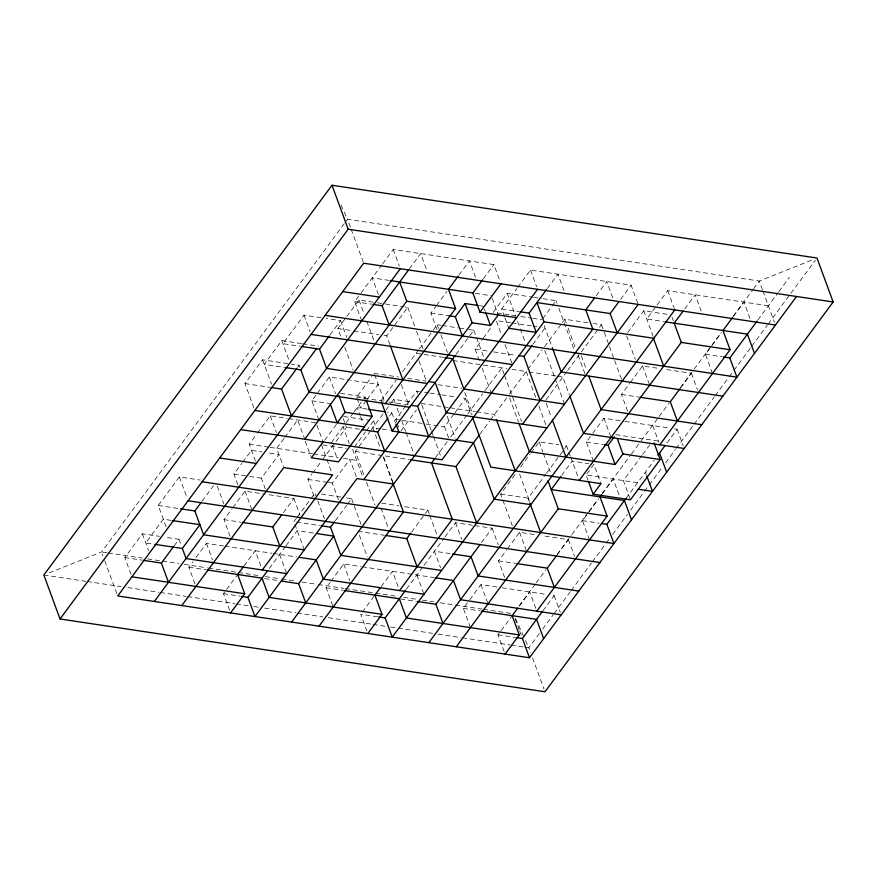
<?xml version="1.0" encoding="UTF-8"?>
<svg xmlns="http://www.w3.org/2000/svg" width="877" height="877" viewBox="0 0 877 877"><rect width="100%" height="100%" fill="white"/><g stroke="black" fill="none" stroke-linecap="round" stroke-linejoin="round"><path stroke-width="0.66" stroke-dasharray="4.38 3.29" d="M344.255 223.657L101.535 551.984L47.61 573.514M345.067 222.55L347.511 219.25L340.857 204.67M253.924 407.882L244.979 383.567L262.541 359.8L289.991 363.922M166.082 526.759L158.255 505.459L179.336 476.935L200.252 480.07M301.403 343.554L281.802 340.616L264.229 364.383L283.841 367.32M130.936 574.249L124.797 557.575L142.37 533.808L159.362 536.351M321.004 317.693L304.001 315.15L282.92 343.663L299.912 346.218M297.544 367.452L299.145 365.292L291.307 364.119M202.148 501.074L213.506 485.715M174.172 545.779L178.963 539.3L164.591 537.141M255.448 461.083L249.243 444.222L256.512 434.4M257.312 433.315L270.226 415.841L287.217 418.395M330.07 334.893L340.605 320.642L326.233 318.483M361.741 320.861L354.659 301.622L360.25 294.058M361.05 292.984L381.912 264.755M382.723 263.67L393.214 249.474L493.872 264.58L500 281.254M340.649 336.077L337.875 328.546L345.987 317.573M346.799 316.476L358.956 300.022L376.101 302.598M237.875 484.849L233.929 474.106L241.909 463.297M242.71 462.223L251.491 450.339L261.949 451.907M194.979 583.863L188.851 567.178L192.841 561.784M196.031 557.454L206.424 543.411L223.569 545.987M230.125 536.318L223.986 519.644L232.098 508.682M232.909 507.586L245.067 491.131L264.854 494.102M283.962 438.522L276.693 448.344L283.337 466.389M284.762 437.426L297.676 419.962L304.286 437.919M318.91 420.05L311.839 400.811L316.63 394.332M317.43 393.247L329.401 377.044L349.189 380.015M409.373 268.877L420.664 253.596L426.803 270.269M265.325 488.971L261.379 478.217L278.941 454.45L267.178 452.685M389.914 344.661L386.68 335.869L393.97 325.992M394.782 324.896L407.761 307.345L405.119 306.95M324.687 440.309L336.79 423.931M366.224 400.57L360.644 408.134L356.599 397.138L371.771 376.617M331.374 442.622L345.45 423.591M346.24 422.528L353.321 412.946M354.1 411.883L362.716 400.23M363.495 399.178L365.062 397.062L339.235 393.192M229.631 610.337L223.492 593.663L236.867 575.575M244.036 565.862L255.218 550.734L261.357 567.419M283.337 512.716L293.872 498.454L266.18 494.299M314.065 496.108L307.926 479.434L311.927 474.04M312.727 472.955L321.508 461.072M322.308 459.986L335.178 442.567M335.99 441.482L346.481 427.285L345.132 423.624M367.024 399.495L378.206 384.367L350.515 380.212M437.053 329.741L430.914 313.067L435.705 306.588M436.505 305.503L446.886 291.46M458.978 275.115L469.469 260.918L476.551 280.158M380.991 400.8L396.174 380.278M402.554 371.64L418.57 349.978M419.381 348.882L432.35 331.331M433.161 330.234L437.217 324.753L441.142 325.334M293.905 521.705L296.338 518.406M297.15 517.309L310.129 499.758M310.929 498.662L314.986 493.181L315.928 495.746M354.253 447.171L365.545 431.89M366.356 430.793L373.613 420.971L371.015 420.587M363.758 474.534L355.284 451.48L370.456 430.958M371.256 429.883L384.959 411.346M385.759 410.25L390.605 403.705M391.416 402.609L393.828 399.331L410.831 401.885M269.239 568.449L285.211 546.842M286.012 545.757L297.193 530.629L314.185 533.183M338.467 499.769L332.328 483.095L349.901 459.329L356.511 477.285M483.38 278.776L493.872 264.58M389.454 416.005L391.822 412.815L387.305 412.135M396.667 421.947L395.746 419.469L406.237 405.273M407.049 404.187L416.728 391.087L419.37 391.482M455.985 354.374L468.954 336.823M469.765 335.727L473.821 330.245L465.972 329.061M401.107 430.75L416.443 410.008M335.376 520.609L346.722 505.251M347.533 504.154L351.589 498.673L342.436 497.303M493.181 312.376L507.235 293.356L532.295 297.117M504.516 316.718L501.677 309.022L516.882 288.467M517.671 287.382L530.475 270.072L631.122 285.178L637.732 303.135M479.291 360.447L475.137 349.134L482.427 339.267M483.238 338.171L491.35 327.198M448.651 437.919L444.551 426.792L454.242 413.692M455.042 412.596L465.534 398.41L460.261 397.621M332.712 605.733L326.112 587.776L330.103 582.383M330.903 581.298L343.674 564.01L360.82 566.586M547.434 288.38L557.925 274.194L565.007 293.433M435.529 457.531L448.311 440.243M450.723 436.976L466.86 415.15M467.66 414.054L482.668 393.751M485.047 390.55L501.819 367.858L504.165 374.26M542.764 318.636L551.359 307.016M552.137 305.963L556.04 300.679L542.852 298.706M532.854 344.398L545.023 327.943L542.381 327.549M479.96 434.093L489.651 420.993M490.451 419.897L508.649 395.286M509.449 394.212L526.211 371.519L512.091 369.403M527.811 369.36L542.183 349.912M544.595 346.656L561.62 323.624M562.431 322.528L564.865 319.239L588.401 322.769M411.631 532.054L424.6 514.503M425.411 513.407L427.844 510.118L400.142 505.963M362.322 612.124L374.128 596.163M381.298 586.461L392.479 571.333L399.09 589.289M596.239 295.702L606.731 281.517L613.33 299.474M546.042 399.704L566.816 371.607M567.605 370.532L601.469 324.731L593.63 323.547M406.5 589.037L423.273 566.356M424.073 565.27L444.179 538.061M444.99 536.965L455.536 522.714L472.528 525.257M620.642 299.364L631.122 285.178M512.332 525.882L500.624 494.069L516.597 472.462M520.62 467.024L530.3 453.935M531.111 452.839L539.18 441.92L558.792 444.869M627.746 332.416L643.718 310.809L668.548 314.536M481.594 542.457L492.14 528.206L473.832 525.455M768.384 305.777L667.726 290.671L646.744 319.053L663.746 321.607M529.489 502.006L528.086 498.191L545.647 474.424M546.459 473.328L559.373 455.865M560.173 454.779L566.63 446.042L564.021 445.648M470.445 627.614L463.363 608.375L468.954 600.811M469.754 599.736L480.936 584.608L500.723 587.579M504.637 577.515L498.509 560.841L506.61 549.868M507.421 548.772L519.59 532.317L536.735 534.893M561.708 475.345L572.199 461.159L588.785 463.648M593.433 461.247L586.351 442.008L591.942 434.444M592.742 433.37L603.924 418.241L623.711 421.212M627.625 411.149L621.486 394.475L629.598 383.501M630.41 382.405L642.578 365.95L658.408 368.329M684.696 308.978L695.176 294.793L702.258 314.032M586.856 473.92L593.882 464.415L600.964 483.655M519.009 606.062L535.299 584.027M536.11 582.931L545.889 569.699M557.29 554.275L571.135 535.551M571.957 534.444L588.237 512.409M589.059 511.313L598.015 499.188M602.093 493.685L630.596 455.119M631.407 454.012L640.363 441.898M641.186 440.791L658.287 417.66M659.098 416.553L668.877 403.332M680.278 387.908L693.312 370.28M694.124 369.184L711.225 346.042M712.047 344.935L721.004 332.822M733.216 316.29L752.773 289.848M753.584 288.752L759.285 281.035L813.209 259.515M504.143 651.523L498.004 634.849L500.372 631.659M501.151 630.596L512.168 615.698M519.359 605.974L529.741 591.931L535.869 608.605M557.038 554.998L568.395 539.64L542.008 535.683M589.53 539.87L582.449 520.631L588.039 513.067M588.84 511.993L598.421 499.024M602.346 493.718L613.187 479.05L620.269 498.289M680.837 387.535L691.383 373.273L663.681 369.118M712.508 373.503L705.437 354.264L711.028 346.7M711.817 345.615L721.409 332.657M733.49 316.301L743.981 302.116L751.063 321.355M641.865 455.536L623.361 480.574L630.431 499.813M642.666 454.439L651.523 442.468M542.962 610.721L554.143 595.593L551.567 595.209M625.97 498.432L654.056 460.436M674.556 428.842L677.121 429.226L667.364 442.425L664.777 442.041M757.892 319.962L778.118 292.611M778.929 291.515L789.464 277.253M539.41 633.479L528.831 647.785L530.673 652.817M542.666 629.072L553.244 614.755M554.056 613.659L570.335 591.635M571.157 590.528L591.504 563.001M592.315 561.905L605.338 544.288M606.15 543.192L609.405 538.785M612.661 534.378L627.318 514.558M630.574 510.151L643.597 492.534M644.409 491.438L648.476 485.935M649.298 484.828L662.321 467.211M665.577 462.804L675.345 449.594M676.156 448.498L693.247 425.367M694.058 424.271L714.415 396.744M715.226 395.648L728.25 378.031M729.061 376.924L733.128 371.42M733.95 370.313L751.041 347.193M751.852 346.097L767.32 325.17M768.131 324.073L815.336 260.206M533.622 297.314L541.526 298.509M389.224 280.41L372.232 277.856L379.313 297.095M475.498 293.356L491.186 295.713M479.456 305.678L483.38 306.27M501.677 309.022L518.68 311.565M497.138 312.968L510.326 314.942M511.653 315.139L515.599 315.731M520.883 316.531L531.429 318.11M532.756 318.307L541.986 319.699M377.428 302.795L384.016 303.782M385.332 303.979L403.804 306.753M510.721 322.791L496.218 320.62L501.304 334.444M512.047 322.988L531.824 325.959M533.15 326.156L537.108 326.748M354.659 301.622L371.662 304.176M430.914 313.067L448.892 315.764M705.437 354.264L722.133 356.764M442.447 325.531L458.134 327.888M459.438 328.086L464.667 328.864M337.875 328.546L352.379 330.717M353.705 330.914L378.765 334.674M384.038 335.463L386.68 335.869M475.137 349.134L488.325 351.118M493.598 351.907L516.016 355.273M443.587 357.388L416.137 353.267L417.057 355.788M453.014 360.535L506.95 368.625M528.831 371.914L556.281 376.036M557.586 376.233L562.815 377.011L569.414 394.946M302.718 343.751L318.395 346.108M621.486 394.475L638.642 397.051M374.161 373.372L398.564 377.033M407.717 378.415L426.014 381.155M438.083 384.696L461.817 388.259M625.027 421.409L669.425 428.064M424.643 392.271L428.601 392.863M429.927 393.071L440.473 394.65M441.789 394.847L454.988 396.832M421.289 403.453L442.392 406.621M443.707 406.818L448.98 407.608M450.307 407.805L475.224 411.554M476.507 411.741L494.485 414.437L495.9 418.285M615.851 434.696L659.603 441.263M356.599 397.138L383.611 401.195M388.84 401.984L408.452 404.922M244.979 383.567L269.809 387.294M311.839 400.811L328.831 403.365M367.057 409.099L357.246 407.63L360.085 415.325M586.351 442.008L602.938 444.496M395.746 419.469L401.03 420.258M402.346 420.456L424.775 423.821M426.09 424.019L444.551 426.792M343.74 416.487L369.721 420.39M380.695 428.897L372.846 427.713L380.388 448.213M381.999 429.094L389.848 430.267M288.533 418.592L315.983 422.714M359.471 429.237L343.093 426.781L349.232 443.455M637.59 482.712L586.077 474.972L587.963 480.103M322.758 444.869L346.141 448.377M355.284 451.48L381.429 455.404M385.376 455.996L409.11 459.559M249.243 444.222L268.855 447.171M270.16 447.369L312.311 453.694M313.626 453.891L338.347 457.597M343.477 458.364L356.676 460.348M500.624 494.069L528.086 498.191M307.926 479.434L327.198 482.328M328.48 482.525L332.328 483.095M582.449 520.631L599.144 523.141M233.929 474.106L248.301 476.266M249.605 476.452L261.379 478.217M321.53 494.157L341.131 497.106M381.681 503.19L398.827 505.766M296.525 522.089L320.05 525.619M357.959 531.309L384.334 535.266M158.255 505.459L179.16 508.594M223.986 519.644L241.131 522.221M450.142 553.584L434.455 551.227L440.583 567.901M498.509 560.841L515.654 563.418M171.147 520.379L163.308 519.195L145.735 542.962L153.585 544.146M224.885 546.185L271.914 553.244M273.196 553.442L296.612 556.95M362.146 566.783L433.874 577.548M502.039 587.776L546.437 594.442M106.95 552.795L101.535 551.984L102.927 555.755M108.309 553.003L142.173 558.079M147.588 558.901L161.138 560.929M162.486 561.127L178.744 563.571M184.159 564.382L207.191 567.836M208.54 568.044L236.987 572.308M238.347 572.517L258.66 575.564M265.435 576.584L280.333 578.82M281.681 579.017L295.231 581.056M302.006 582.065L316.904 584.301M318.263 584.51L343.992 588.368M345.352 588.577L396.821 596.294M403.595 597.314L417.134 599.342M422.561 600.153L433.391 601.786M440.166 602.795L482.153 609.098M483.512 609.307L511.96 613.571M124.797 557.575L141.789 560.118M188.851 567.178L205.996 569.754M264.668 578.557L279.05 580.717M326.112 587.776L343.258 590.353M400.614 598.958L416.301 601.315M463.363 608.375L480.508 610.951M223.492 593.663L240.188 596.163M377.45 616.761L360.754 614.251L366.882 630.925M498.004 634.849L514.7 637.36M43.85 575.016L85.847 581.319M87.196 581.517L121.07 586.603M127.845 587.612L159 592.293M160.348 592.49L186.088 596.36M187.448 596.557L234.861 603.672M236.22 603.88L248.41 605.711M253.826 606.522L259.241 607.333M264.668 608.145L295.823 612.826M297.171 613.023L322.911 616.893M328.338 617.704L371.684 624.205M373.043 624.413L385.233 626.244M390.649 627.055L432.646 633.358M438.062 634.17L461.094 637.623M462.453 637.831L509.866 644.946M511.214 645.143L523.405 646.974M524.764 647.182L528.831 647.785L524.391 638.072M515.523 618.636L523.843 636.855M762.464 289.695L759.285 281.035L347.511 219.25L350.745 228.042M762.924 290.934L774.523 322.451M667.726 290.671L674.336 308.627M672.034 317.277L673.339 320.818M691.383 373.273L697.511 389.947M643.718 310.809L653.354 337.009M677.121 429.226L683.26 445.9M642.578 365.95L649.649 385.189M626.606 335.825L635.343 359.559M652.729 425.564L658.857 442.238M601.469 324.731L603.825 331.133M604.297 332.405L609.011 345.22M609.482 346.492L614.196 359.307M614.667 360.579L622.199 381.078M645.395 472.144L646.338 474.709M581.33 355.81L586.516 369.897M603.924 418.241L611.006 437.48M564.865 319.239L566.279 323.076M568.164 328.195L575.707 348.684M578.064 355.086L585.134 374.304M556.04 300.679L556.972 303.234M558.846 308.32L574.314 350.362M530.475 270.072L536.603 286.746M544.157 325.586L552.411 348.048M544.727 350.318L554.626 377.209M555.097 378.491L564.043 402.817M566.63 446.042L568.482 451.085M568.954 452.346L570.335 456.117M570.806 457.377L579.269 480.399M507.235 293.356L515.676 316.29M517.551 321.377L519.886 327.746M520.357 329.018L525.509 343.039M546.196 403.343L551.37 417.43M526.211 371.519L536.11 398.41M538.938 406.095L546.009 425.312M504.988 318L508.759 328.261M492.129 298.279L497.796 313.67M504.999 344.497L511.938 363.341M539.18 441.92L542.929 452.104M543.389 453.376L550.888 473.733M484.323 308.836L485.266 311.401M568.395 539.64L574.523 556.325M504.637 375.542L521.607 421.64M509.592 397.851L518.537 422.177M473.821 330.245L476.134 336.538M476.606 337.798L484.016 357.959M482.065 367.989L491.317 393.115M519.601 474.117L529.905 502.115M554.143 595.593L560.271 612.267M519.59 532.317L526.671 551.567M464.788 392.556L472.802 414.317M465.534 398.41L471.497 414.624M437.217 324.753L438.61 328.524M440.923 334.828L447.413 352.466M393.214 249.474L399.353 266.148M492.14 528.206L498.268 544.88M407.761 307.345L414.689 326.189M416.542 331.221L423.021 348.805M447.226 416.323L455.229 438.083M532.525 657.838L544.08 689.256M515.128 618.723L519.228 629.85M519.677 631.089L521.497 636.044M418.921 360.831L426.332 380.98M416.728 391.087L417.638 393.565M421.749 404.735L431.177 430.344M431.648 431.627L433.063 435.474M433.534 436.746L441.076 457.246M351.206 229.303L363.231 261.971M480.936 584.608L488.018 603.847M455.536 522.714L461.664 539.388M401.348 384.597L408.759 404.746M358.956 300.022L364.043 313.845M366.816 321.377L374.216 341.482M393.828 399.331L395.242 403.179M397.128 408.298L399.956 415.983M401.841 421.103L405.612 431.352M406.084 432.635L414.097 454.407M397.117 423.174L398.487 426.891M427.844 510.118L429.259 513.955M429.73 515.237L437.272 535.726M391.822 412.815L395.593 423.076M374.611 374.6L384.345 401.041M340.605 320.642L346.744 337.316M365.062 397.062L366.005 399.627M373.613 420.971L376.759 429.522M344.804 347.391L353.135 370.006M383.688 457.169L393.115 482.788M383.205 456.884L392.633 482.493M360.557 416.608L363.385 424.304M416.882 574.994L423.964 594.233M380.925 507.915L388.467 528.403M329.401 377.044L335.54 393.718M343.335 418.735L344.683 422.407M366.586 482.218L375.071 505.273M304.001 315.15L310.14 331.824M352.631 449.353L362.815 477.022M332.317 445.187L337.513 459.296M351.589 498.673L361.488 525.564M299.145 365.292L299.989 367.584M359.373 535.156L367.386 556.928M316.926 425.279L322.583 440.671M321.453 444.672L326.441 458.232M326.913 459.515L331.638 472.341M281.802 340.616L289.059 360.337M305.207 441.12L310.875 456.511M343.674 564.01L349.813 580.684M317.814 500.866L324.413 518.789M262.541 359.8L271.519 384.192M270.226 415.841L276.365 432.525M293.872 498.454L300.011 515.128M294.847 524.249L304.275 549.879M279.62 554.396L286.702 573.646M245.067 491.131L251.677 509.088M217.321 486.187L223.778 503.738M206.424 543.411L212.552 560.085M179.336 476.935L187.174 498.246M178.963 539.3L181.495 546.163M142.37 533.808L148.52 550.526M104.769 560.776L117.255 594.705"/><path stroke-width="1.32" d="M331.988 185.233L43.85 575.016L60.031 618.987L545.012 691.767L833.15 301.984L816.969 258.013L331.988 185.233L348.169 229.215L60.031 618.987M291.46 415.939L281.572 389.059L296.744 368.537M304.275 549.879L203.617 534.773L194.847 510.951L201.337 502.17M409.691 407.268L309.033 392.162L300.833 369.875L316.805 348.268M168.472 582.306L161.401 563.067L173.372 546.853M427.263 383.501L326.606 368.395L319.524 349.156L329.259 336.001M286.702 573.646L186.045 558.539L182.339 548.454L199.912 524.687L172.451 520.576M154.319 601.458L400.296 268.713M389.191 324.983L382.12 305.744L408.561 269.973M181.769 605.579L283.775 467.584L332.58 474.906L262.3 569.984M304.757 439.202L406.764 301.217L399.682 281.977M323.054 441.953L311.346 457.794L338.456 461.861L372.133 416.301L366.476 400.91M338.895 395.56L345.023 412.234L337.217 422.802L330.136 403.563M243.247 566.948L237.656 574.501L244.727 593.751L230.574 612.902M279.873 546.207L272.791 526.967L281.714 514.909M458.167 276.2L448.487 289.3L455.569 308.54L385.288 403.606M393.587 484.06L356.983 478.568L254.977 616.564L247.895 597.325L267.638 570.609M462.398 335.968L455.316 316.729L465.084 303.53L478.151 305.492M516.575 317.693L479.971 312.201L472.889 292.962L482.569 279.862M384.74 451.206L377.658 431.966L387.886 418.132M456.172 440.649L392.118 431.035L472.155 322.769L465.084 303.53M479.971 312.201L500.953 283.819M428.721 436.527L417.595 406.292L455.174 355.47M363.758 479.587L398.892 432.054L396.064 424.358M441.526 570.467L340.879 555.371L330.508 527.198L334.565 521.705M305.733 602.905L298.651 583.654L333.797 536.121L316.805 533.578M472.155 322.769L490.462 325.51L498.268 314.953M291.581 622.056L537.546 289.311M508.759 328.261L536.209 332.383L529.138 313.133L546.623 289.476M434.729 458.605L431.539 462.924L452.269 519.272L399.561 590.572M319.031 626.167L403.464 511.949L393.093 483.775M617.222 332.8L610.151 313.56L536.943 302.576L544.025 321.815L442.019 459.8L240.704 429.598M540.111 400.438L523.931 356.457L532.043 345.494M476.671 522.933L455.941 466.586L479.16 435.178M417.123 566.805L406.764 538.631L410.82 533.15M380.497 587.535L374.907 595.099L381.988 614.338L367.836 633.49M594.617 297.895L585.748 309.899L592.819 329.138L522.549 424.205M638.204 304.418L392.227 637.162L385.156 617.912L405.7 590.122M610.151 313.56L619.019 301.556M442.995 623.492L435.913 604.253L479.971 544.661M428.831 642.655L674.808 309.91M560.896 476.441L551.216 489.541L624.413 500.526L631.495 519.765M683.073 311.16L674.205 323.175L681.276 342.414L579.269 480.399M456.281 646.766L558.287 508.781L547.972 480.728M519.009 423.459L529.379 451.633L615.117 464.503L608.046 445.264L614.295 436.812M654.078 442.863L660.206 459.537L630.431 499.813L593.159 494.222L600.964 483.655L490.813 467.123L472.44 417.178M615.117 464.503L622.933 453.935L617.265 438.544M517.759 608.134L512.168 615.698L519.25 634.937L505.086 654.089M554.385 587.404L547.303 568.164L556.226 556.095M601.567 494.771L600.011 496.864L607.092 516.104L536.812 611.17M677.373 421.037L670.291 401.798L680.026 388.632M732.69 317.397L722.999 330.497L730.081 349.737L659.8 444.803M775.465 325.016L363.692 263.221L117.715 595.965L529.489 657.75L522.407 638.511L542.161 611.795M202.148 481.747L613.922 543.532L606.851 524.293L625.97 498.432M657.98 455.119L665.018 445.593M325.137 315.369L736.91 377.165L729.839 357.926L757.092 321.059M529.489 657.75L796.546 296.492M348.169 229.215L833.15 301.984M390.539 280.607L472.889 292.962M665.051 321.793L747.401 334.159L754.483 353.398M519.984 311.763L529.138 313.133M342.71 291.602L379.313 297.095M406.764 301.217L455.569 308.54M544.025 321.815L653.825 338.292M681.276 342.414L730.081 349.737M372.966 304.374L382.12 305.744M448.892 315.764L455.316 316.729M723.415 356.961L729.839 357.926M518.658 355.667L523.931 356.457M311.083 334.389L512.398 364.591M722.856 396.174L561.203 371.914L552.411 348.048M444.891 357.586L452.74 358.759L463.856 388.993L564.514 404.1M301.228 346.415L319.524 349.156M639.958 397.248L670.291 401.798M428.634 381.55L435.167 382.525L446.294 412.76L546.952 427.866M701.775 424.698L601.118 409.592L588.873 376.299M285.146 367.518L300.833 369.875M411.061 405.317L417.595 406.292M684.203 448.465L583.545 433.359L569.886 396.218M271.114 387.491L281.572 389.059M368.34 409.296L385.036 411.795M604.209 444.683L608.046 445.264M345.023 412.234L372.133 416.301M622.933 453.935L660.206 459.537M455.525 440.122L473.503 442.819L494.233 499.166L530.837 504.659M254.867 410.436L364.328 426.869M362.069 429.631L377.658 431.966M638.248 489.245L652.477 491.383L646.809 475.992M410.436 459.756L455.941 466.586M219.721 457.98L256.325 463.473M558.287 508.781L607.092 516.104M601.71 523.525L606.851 524.293M188.095 500.756L599.868 562.552M321.355 525.816L330.508 527.198M385.661 535.463L406.764 538.631M180.476 508.792L194.847 510.951M242.458 522.418L272.791 526.967M452.751 553.979L471.048 556.72L478.129 575.959L578.787 591.065M516.97 563.615L547.303 568.164M299.232 557.344L316.224 559.888L323.306 579.138L423.964 594.233M435.178 577.746L453.486 580.486L460.568 599.725L561.214 614.832M154.889 544.343L182.339 548.454M143.094 560.315L161.401 563.067M207.312 569.951L262.059 578.162L269.129 597.412L381.988 614.338M281.66 581.111L298.651 583.654M344.573 590.55L399.309 598.761L406.391 618L519.25 634.937M417.616 601.512L435.913 604.253M481.835 611.148L536.571 619.359L543.652 638.599M131.879 576.814L244.727 593.751M241.471 596.36L247.895 597.325M378.732 616.959L385.156 617.912M515.994 637.546L522.407 638.511M653.595 338.697L663.714 366.18M659.559 452.992L666.641 472.232M588.434 481.385L593.159 494.222M552.313 419.995L565.983 457.125M485.737 312.683L490.462 325.51M529.949 503.277L540.725 532.547M496.371 419.568L515.216 470.785M390.375 345.922L402.861 379.84M381.44 402.028L392.118 431.035"/></g></svg>
